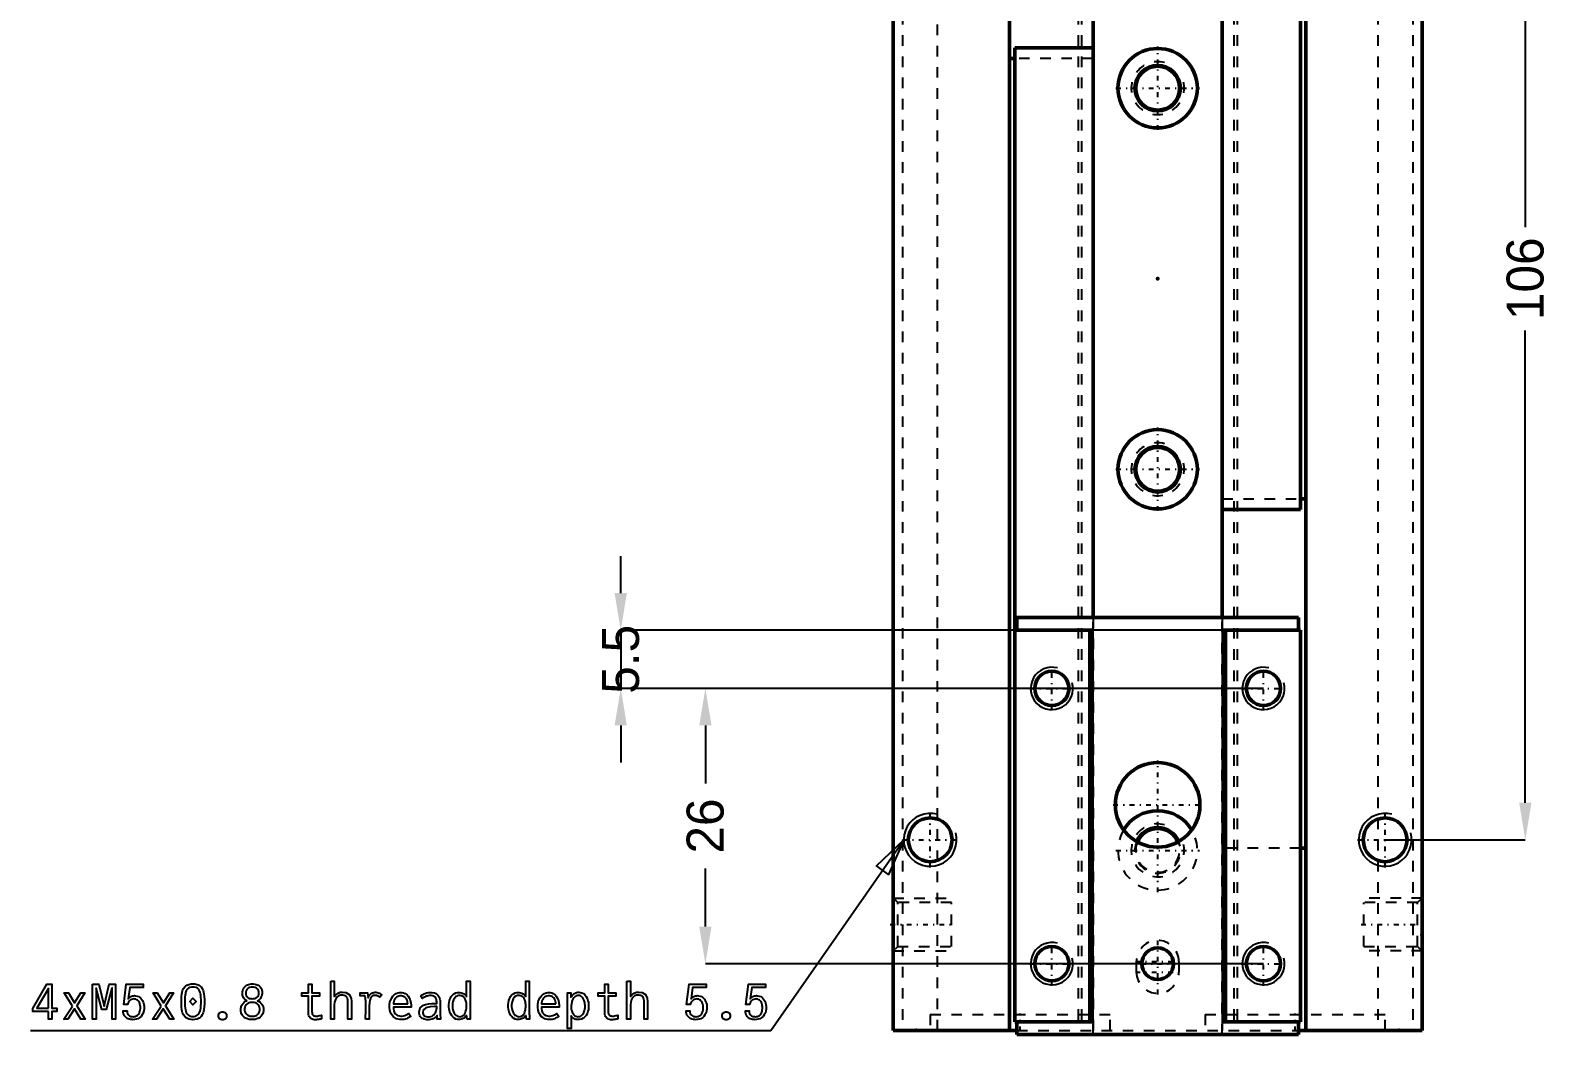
# Model space of a CAD drawing. Header units: millimetres. Extents: x 0 to 771, y 0 to 450.
# Drawn here: x 260.9 to 404.5, y 0 to 94.9 of the extents above; entities that cross this region are included whole.
import ezdxf

# ---------------------------------------------------------------- set-up
doc = ezdxf.new("R2010")
doc.units = ezdxf.units.MM
doc.linetypes.add('Center', pattern=[1.5, 0.45, -0.5, 0.05, -0.5])
doc.linetypes.add('Dashed', pattern=[2, 1, -1])
for name, color, linetype, lineweight in [('2d ConnectionPoints', 7, 'Continuous', 50), ('AM_0', 7, 'Continuous', 50), ('AM_5', 3, 'Continuous', 25), ('AM_7', 7, 'Center', 25), ('AM_9', 6, 'Dashed', 25)]:
    doc.layers.add(name, color=color, linetype=linetype, lineweight=lineweight)
doc.dimstyles.new('ISO-25', dxfattribs={"dimtxt": 2.5, "dimasz": 2.5, "dimexe": 1.25, "dimexo": 0.625, "dimtad": 1, "dimtxsty": 'Standard', "dimcen": 2.5, "dimadec": 0, "dimazin": 0, "dimtfac": 1, "dimtmove": 0, "dimatfit": 3, "dimfxl": 1, "dimarcsym": 0})

# ---------------------------------------------------------------- blocks, each defined once
blk = doc.blocks.new('1_MHF2_16D2_0__FINGER_1_0_in_MHF2_16D2_64_0___1400')
at = {"layer": 'AM_0'}
for p, q in [((353.97, 93.2), (353.97, 1.2)), ((361.37, 93.2), (353.97, 93.2)), ((354.17, 38.2), (354.17, 39.4)), ((380.77, 39.4), (354.17, 39.4)), ((380.77, 38.2), (380.77, 39.4)), ((361.27, 38.2), (353.97, 38.2)), ((361.07, 1.2), (361.07, 38.2)), ((361.27, 1.2), (361.27, 38.2)), ((380.97, 38.2), (373.67, 38.2)), ((373.67, 1.2), (373.67, 38.2)), ((373.87, 1.2), (373.87, 38.2)), ((380.97, 1.2), (380.97, 38.2)), ((361.27, 1.2), (353.97, 1.2)), ((354.17, 1.2), (354.17, 0)), ((380.77, 0), (354.17, 0)), ((380.97, 1.2), (373.67, 1.2)), ((380.77, 1.2), (380.77, 0))]:
    blk.add_line(p, q, dxfattribs=at)
for centre, radius in [((357.47, 32.7), 1.62), ((377.47, 32.7), 1.62), ((367.47, 21.7), 4), ((357.47, 6.7), 1.62), ((367.47, 6.7), 1.5), ((377.47, 6.7), 1.62)]:
    blk.add_circle(centre, radius, dxfattribs=at)
at = {"layer": 'AM_5'}
for centre in [(357.47, 32.7), (377.47, 32.7), (357.47, 6.7), (377.47, 6.7)]:
    blk.add_arc(centre, 2, 75, 15, dxfattribs=at)
at = {"layer": 'AM_7'}
for p, q in [((357.47, 30.6), (357.47, 34.8)), ((377.47, 30.6), (377.47, 34.8)), ((355.37, 32.7), (359.57, 32.7)), ((375.37, 32.7), (379.57, 32.7)), ((367.47, 13.46), (367.47, 25.9)), ((363.27, 21.7), (371.67, 21.7)), ((357.47, 4.6), (357.47, 8.8)), ((377.47, 4.6), (377.47, 8.8)), ((355.37, 6.7), (359.57, 6.7)), ((365.9, 6.7), (369.05, 6.7)), ((375.37, 6.7), (379.57, 6.7))]:
    blk.add_line(p, q, dxfattribs=at)
at = {"layer": 'AM_9'}
for p, q in [((361.37, 92.2), (353.97, 92.2)), ((361.37, 0), (361.37, 39.4)), ((373.57, 0), (373.57, 39.4)), ((373.67, 38.2), (373.57, 38.2)), ((361.37, 1.2), (361.27, 1.2)), ((373.67, 1.2), (373.57, 1.2))]:
    blk.add_line(p, q, dxfattribs=at)
blk = doc.blocks.new('2_MHF2_16D2_0__FINGER_2_0_in_MHF2_16D2_64_0___1400')
at = {"layer": 'AM_0'}
for p, q in [((354.17, 142.8), (380.77, 142.8)), ((354.17, 141.6), (354.17, 142.8)), ((380.77, 141.6), (380.77, 142.8)), ((353.97, 141.6), (353.97, 104.6)), ((353.97, 141.6), (361.27, 141.6)), ((361.07, 141.6), (361.07, 104.6)), ((361.27, 141.6), (361.27, 104.6)), ((373.67, 141.6), (380.97, 141.6)), ((373.67, 141.6), (373.67, 104.6)), ((373.87, 141.6), (373.87, 104.6)), ((380.97, 49.6), (380.97, 141.6)), ((353.97, 104.6), (361.27, 104.6)), ((354.17, 104.6), (354.17, 103.4)), ((354.17, 103.4), (380.77, 103.4)), ((373.67, 104.6), (380.97, 104.6)), ((380.77, 104.6), (380.77, 103.4)), ((373.57, 49.6), (380.97, 49.6))]:
    blk.add_line(p, q, dxfattribs=at)
for centre, radius in [((357.47, 136.1), 1.62), ((367.47, 136.1), 1.5), ((377.47, 136.1), 1.62), ((367.47, 121.1), 4), ((357.47, 110.1), 1.62), ((377.47, 110.1), 1.62)]:
    blk.add_circle(centre, radius, dxfattribs=at)
at = {"layer": 'AM_5'}
for centre in [(357.47, 136.1), (377.47, 136.1), (357.47, 110.1), (377.47, 110.1)]:
    blk.add_arc(centre, 2, 75, 15, dxfattribs=at)
at = {"layer": 'AM_7'}
for p, q in [((357.47, 134), (357.47, 138.2)), ((377.47, 134), (377.47, 138.2)), ((355.37, 136.1), (359.57, 136.1)), ((365.9, 136.1), (369.05, 136.1)), ((375.37, 136.1), (379.57, 136.1)), ((367.47, 116.9), (367.47, 129.34)), ((363.27, 121.1), (371.67, 121.1)), ((357.47, 108), (357.47, 112.2)), ((377.47, 108), (377.47, 112.2)), ((355.37, 110.1), (359.57, 110.1)), ((375.37, 110.1), (379.57, 110.1))]:
    blk.add_line(p, q, dxfattribs=at)
at = {"layer": 'AM_9'}
for p, q in [((361.37, 142.8), (361.37, 103.4)), ((373.57, 142.8), (373.57, 103.4)), ((361.27, 141.6), (361.37, 141.6)), ((373.57, 141.6), (373.67, 141.6)), ((361.27, 104.6), (361.37, 104.6)), ((373.57, 50.6), (380.97, 50.6))]:
    blk.add_line(p, q, dxfattribs=at)
blk = doc.blocks.new('3_MHF2_16D2_0__BODY_X_0_in_MHF2_16D2_64_0___1400')
at = {"layer": 'AM_0'}
for p, q in [((342.47, 142.4), (342.47, 0.4)), ((353.47, 142.4), (353.47, 0.4)), ((381.47, 142.4), (381.47, 0.4)), ((392.47, 142.4), (392.47, 0.4)), ((361.37, 103.4), (361.37, 39.4)), ((373.57, 103.4), (373.57, 39.4)), ((353.97, 92.2), (353.47, 92.2)), ((380.97, 50.6), (381.47, 50.6)), ((381.47, 17.6), (380.97, 17.6)), ((342.47, 0.4), (354.17, 0.4)), ((380.77, 0.4), (392.47, 0.4))]:
    blk.add_line(p, q, dxfattribs=at)
for centre, radius in [((367.47, 89.4), 3.75), ((367.47, 89.4), 2.15), ((367.47, 89.4), 2.07), ((367.47, 53.4), 3.75), ((367.47, 53.4), 2.15), ((367.47, 53.4), 2.07), ((345.97, 18.4), 2.07), ((388.97, 18.4), 2.07)]:
    blk.add_circle(centre, radius, dxfattribs=at)
for radius, start, end in [(3.75, 30.8809, 149.1191), (2.15, 22.6231, 157.3769), (2.07, 22.3599, 157.6401)]:
    blk.add_arc((367.47, 17.4), radius, start, end, dxfattribs=at)
at = {"layer": 'AM_5', "linetype": 'Dashed'}
for p, q in [((342.47, 12.9), (347.97, 12.9)), ((392.47, 12.9), (386.97, 12.9)), ((342.47, 7.9), (347.97, 7.9)), ((392.47, 7.9), (386.97, 7.9))]:
    blk.add_line(p, q, dxfattribs=at)
for centre in [(367.47, 89.4), (367.47, 53.4), (367.47, 17.4)]:
    blk.add_arc(centre, 2.5, 75, 15, dxfattribs=at)
at = {"layer": 'AM_5'}
for centre in [(345.97, 18.4), (388.97, 18.4)]:
    blk.add_arc(centre, 2.5, 75, 15, dxfattribs=at)
at = {"layer": 'AM_7'}
for p, q in [((367.47, 85.46), (367.47, 93.34)), ((363.53, 89.4), (371.41, 89.4)), ((367.47, 49.46), (367.47, 57.34)), ((363.53, 53.4), (371.41, 53.4)), ((345.97, 15.78), (345.97, 21.03)), ((388.97, 15.78), (388.97, 21.03)), ((343.35, 18.4), (348.6, 18.4)), ((363.53, 17.4), (371.41, 17.4)), ((386.35, 18.4), (391.6, 18.4)), ((342.2, 10.4), (348.25, 10.4)), ((386.7, 10.4), (392.75, 10.4)), ((367.47, 3.8), (367.47, 9)), ((365.37, 6.9), (369.57, 6.9)), ((365.37, 5.9), (369.57, 5.9)), ((354.47, 0.33), (354.47, 1.98)), ((380.47, 0.33), (380.47, 1.98))]:
    blk.add_line(p, q, dxfattribs=at)
at = {"layer": 'AM_9'}
for p, q in [((343.35, 142.4), (343.35, 0.4)), ((346.67, 0.4), (346.67, 142.4)), ((359.97, 142.4), (359.97, 0.4)), ((360.27, 142.4), (360.27, 0.4)), ((374.67, 142.4), (374.67, 0.4)), ((374.97, 142.4), (374.97, 0.4)), ((388.27, 142.4), (388.27, 0.4)), ((391.59, 142.4), (391.59, 0.4)), ((361.37, 39.4), (361.37, 0.4)), ((373.57, 39.4), (373.57, 0.4)), ((380.97, 17.6), (373.57, 17.6)), ((342.9, 12.47), (342.47, 12.9)), ((347.97, 12.47), (342.9, 12.47)), ((342.9, 8.33), (342.9, 12.47)), ((347.97, 8.33), (347.97, 12.47)), ((392.04, 12.47), (386.97, 12.47)), ((386.97, 8.33), (386.97, 12.47)), ((392.47, 12.9), (392.04, 12.47)), ((392.04, 8.33), (392.04, 12.47)), ((342.47, 7.9), (342.9, 8.33)), ((342.9, 8.33), (347.97, 8.33)), ((386.97, 8.33), (392.04, 8.33)), ((392.04, 8.33), (392.47, 7.9)), ((365.47, 5.9), (365.47, 6.9)), ((369.47, 6.9), (369.47, 5.9)), ((345.97, 1.9), (345.97, 0.4)), ((345.97, 1.9), (362.97, 1.9)), ((362.97, 0.4), (362.97, 1.9)), ((371.97, 1.9), (371.97, 0.4)), ((371.97, 1.9), (388.97, 1.9)), ((388.97, 0.4), (388.97, 1.9)), ((354.17, 0.4), (380.77, 0.4))]:
    blk.add_line(p, q, dxfattribs=at)
for centre, radius, start, end in [((367.47, 17.4), 3.75, 149.1191, 30.8809), ((367.47, 17.4), 2.15, 157.3769, 22.6231), ((367.47, 17.4), 2.07, 157.6401, 22.3599), ((367.47, 6.9), 2, 0, 180), ((367.47, 5.9), 2, 180, 0)]:
    blk.add_arc(centre, radius, start, end, dxfattribs=at)
blk = doc.blocks.new('*D22')
at = {"layer": 'AM_5', "color": 0, "lineweight": -2}
for p, q in [((377.47, 32.7), (324.72, 32.7)), ((324.72, 29.2), (324.72, 23.71)), ((324.72, 10.2), (324.72, 15.69)), ((377.47, 6.7), (324.72, 6.7))]:
    blk.add_line(p, q, dxfattribs=at)
at = {"layer": 'AM_5', "color": 0}
for points in [[(325.3, 29.2), (324.14, 29.2), (324.72, 32.7)], [(324.14, 10.2), (325.3, 10.2), (324.72, 6.7)]]:
    blk.add_solid(points, dxfattribs=at)
at = {"layer": 'Defpoints', "color": 0}
for p in [(377.47, 32.7), (324.72, 6.7), (377.47, 6.7)]:
    blk.add_point(p, dxfattribs=at)
at = {"layer": 'AM_5', "color": 0, "insert": (324.72, 19.7), "char_height": 3.5, "attachment_point": 5, "rotation": 90}
blk.add_mtext('26', dxfattribs=at)
blk = doc.blocks.new('*D24')
at = {"layer": 'AM_5', "color": 0, "lineweight": -2}
for p, q in [((316.72, 41.7), (316.72, 45.2)), ((377.47, 38.2), (316.72, 38.2)), ((316.72, 38.2), (316.72, 32.7)), ((377.47, 32.7), (316.72, 32.7)), ((316.72, 29.2), (316.72, 25.7))]:
    blk.add_line(p, q, dxfattribs=at)
at = {"layer": 'AM_5', "color": 0}
for points in [[(316.14, 41.7), (317.3, 41.7), (316.72, 38.2)], [(317.3, 29.2), (316.14, 29.2), (316.72, 32.7)]]:
    blk.add_solid(points, dxfattribs=at)
at = {"layer": 'Defpoints', "color": 0}
for p in [(377.47, 38.2), (316.72, 32.7), (377.47, 32.7)]:
    blk.add_point(p, dxfattribs=at)
at = {"layer": 'AM_5', "color": 0, "insert": (316.72, 35.45), "char_height": 3.5, "attachment_point": 5, "rotation": 90}
blk.add_mtext('5.5', dxfattribs=at)
blk = doc.blocks.new('*D25')
at = {"layer": 'AM_5', "color": 0, "lineweight": -2}
for p, q in [((388.97, 124.4), (402.22, 124.4)), ((402.22, 120.9), (402.22, 76.28)), ((402.22, 21.9), (402.22, 66.52)), ((388.97, 18.4), (402.22, 18.4))]:
    blk.add_line(p, q, dxfattribs=at)
at = {"layer": 'AM_5', "color": 0}
for points in [[(402.8, 120.9), (401.64, 120.9), (402.22, 124.4)], [(401.64, 21.9), (402.8, 21.9), (402.22, 18.4)]]:
    blk.add_solid(points, dxfattribs=at)
at = {"layer": 'Defpoints', "color": 0}
for p in [(388.97, 124.4), (402.22, 124.4), (388.97, 18.4)]:
    blk.add_point(p, dxfattribs=at)
at = {"layer": 'AM_5', "color": 0, "insert": (402.22, 71.4), "char_height": 3.5, "attachment_point": 5, "rotation": 90}
blk.add_mtext('106', dxfattribs=at)

msp = doc.modelspace()

# ---------------------------------------------------------------- linework, layer by layer
at = {"layer": '2d ConnectionPoints'}
for p in [(367.47, 71.4), (367.47, 71.4), (367.47, 71.4), (392.47, 9.4), (344.67, 0.4), (390.27, 0.4)]:
    msp.add_point(p, dxfattribs=at)
at = {"layer": 'AM_5'}
for p, q in [((330.92, 0.4), (343.47, 18.4)), ((260.92, 0.4), (330.92, 0.4))]:
    msp.add_line(p, q, dxfattribs=at)
for points in [[(343.47, 18.4), (342.042, 15.129), (340.894, 15.929), (343.47, 18.4)], [(262.617, 2.178), (261.143, 2.178), (261.143, 2.474), (262.485, 4.749), (262.936, 4.749), (262.936, 2.485), (263.427, 2.485), (263.427, 2.178), (262.936, 2.178), (262.936, 1.45), (262.617, 1.45), (262.617, 2.178)], [(262.622, 2.485), (262.622, 4.367), (261.534, 2.485), (262.622, 2.485)], [(266.795, 4.749), (267.382, 4.749), (267.883, 2.688), (268.379, 4.749), (268.975, 4.749), (268.975, 1.45), (268.638, 1.45), (268.638, 4.403), (268.615, 4.392), (268.092, 2.383), (267.678, 2.383), (267.148, 4.392), (267.132, 4.401), (267.132, 1.45), (266.795, 1.45), (266.795, 4.749)], [(270.637, 1.409), (270.637, 1.409), (270.535, 1.413), (270.388, 1.431), (270.388, 1.431), (270.251, 1.465), (270.164, 1.497), (270.164, 1.497), (270.083, 1.536), (269.974, 1.608), (269.974, 1.608), (269.88, 1.699), (269.826, 1.769), (269.826, 1.769), (269.781, 1.846), (269.731, 1.977), (269.731, 1.977), (269.705, 2.124), (269.7, 2.233), (270.055, 2.233), (270.055, 2.233), (270.061, 2.13), (270.096, 1.997), (270.096, 1.997), (270.16, 1.888), (270.22, 1.828), (270.22, 1.828), (270.29, 1.779), (270.41, 1.725), (270.41, 1.725), (270.548, 1.697), (270.651, 1.691), (270.651, 1.691), (270.739, 1.696), (270.859, 1.721), (270.859, 1.721), (270.965, 1.768), (271.029, 1.812), (271.029, 1.812), (271.085, 1.863), (271.159, 1.951), (271.159, 1.951), (271.218, 2.053), (271.249, 2.128), (271.249, 2.128), (271.275, 2.208), (271.302, 2.333), (271.302, 2.333), (271.317, 2.464), (271.32, 2.556), (271.32, 2.556), (271.317, 2.639), (271.303, 2.761), (271.303, 2.761), (271.276, 2.877), (271.251, 2.953), (271.251, 2.953), (271.221, 3.024), (271.166, 3.12), (271.166, 3.12), (271.097, 3.203), (271.044, 3.252), (271.044, 3.252), (270.986, 3.293), (270.889, 3.337), (270.889, 3.337), (270.78, 3.361), (270.701, 3.366), (270.701, 3.366), (270.616, 3.36), (270.497, 3.331), (270.497, 3.331), (270.387, 3.277), (270.319, 3.227), (270.319, 3.227), (270.257, 3.167), (270.18, 3.062), (270.18, 3.062), (270.123, 2.939), (270.096, 2.847), (269.75, 2.847), (269.987, 4.758), (271.593, 4.758), (271.593, 4.462), (270.31, 4.462), (270.164, 3.368), (270.164, 3.368), (270.212, 3.427), (270.287, 3.503), (270.287, 3.503), (270.366, 3.567), (270.421, 3.601), (270.421, 3.601), (270.479, 3.629), (270.572, 3.66), (270.572, 3.66), (270.674, 3.676), (270.746, 3.68), (270.746, 3.68), (270.858, 3.673), (271.014, 3.642), (271.014, 3.642), (271.156, 3.583), (271.242, 3.529), (271.242, 3.529), (271.322, 3.465), (271.427, 3.352), (271.427, 3.352), (271.513, 3.22), (271.561, 3.121), (271.561, 3.121), (271.6, 3.015), (271.643, 2.848), (271.643, 2.848), (271.666, 2.671), (271.67, 2.547), (271.67, 2.547), (271.665, 2.416), (271.638, 2.231), (271.638, 2.231), (271.587, 2.06), (271.54, 1.954), (271.54, 1.954), (271.484, 1.855), (271.385, 1.724), (271.385, 1.724), (271.266, 1.614), (271.176, 1.552), (271.176, 1.552), (271.08, 1.501), (270.924, 1.445), (270.924, 1.445), (270.756, 1.415), (270.637, 1.409)], [(276.283, 1.405), (276.283, 1.405), (276.111, 1.413), (275.885, 1.457), (275.885, 1.457), (275.697, 1.538), (275.593, 1.614), (275.593, 1.614), (275.504, 1.704), (275.393, 1.862), (275.393, 1.862), (275.311, 2.048), (275.271, 2.188), (275.271, 2.188), (275.242, 2.342), (275.209, 2.601), (275.209, 2.601), (275.192, 2.895), (275.188, 3.111), (275.188, 3.111), (275.192, 3.321), (275.209, 3.609), (275.209, 3.609), (275.242, 3.864), (275.273, 4.016), (275.273, 4.016), (275.313, 4.155), (275.396, 4.34), (275.396, 4.34), (275.507, 4.497), (275.597, 4.586), (275.597, 4.586), (275.701, 4.661), (275.888, 4.742), (275.888, 4.742), (276.113, 4.786), (276.283, 4.794), (276.283, 4.794), (276.454, 4.786), (276.679, 4.742), (276.679, 4.742), (276.867, 4.661), (276.971, 4.586), (276.971, 4.586), (277.061, 4.497), (277.172, 4.34), (277.172, 4.34), (277.256, 4.155), (277.296, 4.017), (277.296, 4.017), (277.327, 3.866), (277.36, 3.61), (277.36, 3.61), (277.378, 3.322), (277.382, 3.111), (277.382, 3.111), (277.378, 2.899), (277.359, 2.607), (277.359, 2.607), (277.325, 2.349), (277.293, 2.194), (277.293, 2.194), (277.251, 2.053), (277.166, 1.865), (277.166, 1.865), (277.053, 1.705), (276.963, 1.615), (276.963, 1.615), (276.859, 1.539), (276.672, 1.457), (276.672, 1.457), (276.45, 1.413), (276.283, 1.405)], [(276.283, 1.705), (276.283, 1.705), (276.403, 1.712), (276.561, 1.75), (276.561, 1.75), (276.693, 1.821), (276.766, 1.887), (276.766, 1.887), (276.83, 1.964), (276.908, 2.099), (276.908, 2.099), (276.966, 2.255), (276.994, 2.371), (276.994, 2.371), (277.015, 2.498), (277.037, 2.708), (277.037, 2.708), (277.049, 2.941), (277.052, 3.111), (277.052, 3.111), (277.05, 3.29), (277.039, 3.532), (277.039, 3.532), (277.019, 3.743), (277, 3.865), (277, 3.865), (276.975, 3.975), (276.92, 4.123), (276.92, 4.123), (276.844, 4.249), (276.782, 4.321), (276.782, 4.321), (276.709, 4.382), (276.574, 4.447), (276.574, 4.447), (276.409, 4.483), (276.283, 4.489), (276.283, 4.489), (276.157, 4.483), (275.994, 4.447), (275.994, 4.447), (275.86, 4.382), (275.787, 4.321), (275.787, 4.321), (275.725, 4.249), (275.649, 4.123), (275.649, 4.123), (275.595, 3.975), (275.57, 3.865), (275.57, 3.865), (275.551, 3.743), (275.531, 3.532), (275.531, 3.532), (275.52, 3.29), (275.518, 3.111), (275.518, 3.111), (275.521, 2.94), (275.532, 2.705), (275.532, 2.705), (275.554, 2.495), (275.574, 2.369), (275.574, 2.369), (275.601, 2.254), (275.658, 2.098), (275.658, 2.098), (275.735, 1.964), (275.798, 1.887), (275.798, 1.887), (275.871, 1.821), (276.003, 1.75), (276.003, 1.75), (276.162, 1.712), (276.283, 1.705)], [(281.89, 1.414), (281.89, 1.414), (281.775, 1.417), (281.61, 1.438), (281.61, 1.438), (281.454, 1.475), (281.355, 1.51), (281.355, 1.51), (281.261, 1.553), (281.135, 1.635), (281.135, 1.635), (281.027, 1.737), (280.964, 1.816), (280.964, 1.816), (280.91, 1.904), (280.853, 2.053), (280.853, 2.053), (280.822, 2.223), (280.816, 2.346), (280.816, 2.346), (280.822, 2.465), (280.853, 2.63), (280.853, 2.63), (280.911, 2.779), (280.965, 2.87), (280.965, 2.87), (281.028, 2.952), (281.139, 3.058), (281.139, 3.058), (281.268, 3.143), (281.364, 3.188), (281.364, 3.188), (281.219, 3.287), (281.062, 3.48), (281.062, 3.48), (280.977, 3.729), (280.961, 3.925), (280.961, 3.925), (280.967, 4.035), (280.994, 4.187), (280.994, 4.187), (281.046, 4.323), (281.093, 4.405), (281.093, 4.405), (281.149, 4.48), (281.245, 4.576), (281.245, 4.576), (281.356, 4.655), (281.438, 4.698), (281.438, 4.698), (281.524, 4.732), (281.657, 4.77), (281.657, 4.77), (281.795, 4.79), (281.89, 4.794), (281.89, 4.794), (281.989, 4.791), (282.132, 4.772), (282.132, 4.772), (282.267, 4.737), (282.354, 4.704), (282.354, 4.704), (282.435, 4.665), (282.544, 4.591), (282.544, 4.591), (282.639, 4.499), (282.694, 4.429), (282.694, 4.429), (282.74, 4.351), (282.79, 4.222), (282.79, 4.222), (282.817, 4.076), (282.822, 3.971), (282.822, 3.971), (282.818, 3.867), (282.794, 3.72), (282.794, 3.72), (282.751, 3.585), (282.711, 3.501), (282.711, 3.501), (282.663, 3.423), (282.576, 3.321), (282.576, 3.321), (282.473, 3.237), (282.395, 3.19), (282.395, 3.19), (282.492, 3.143), (282.624, 3.056), (282.624, 3.056), (282.737, 2.952), (282.802, 2.872), (282.802, 2.872), (282.857, 2.786), (282.916, 2.646), (282.916, 2.646), (282.948, 2.495), (282.954, 2.387), (282.954, 2.387), (282.948, 2.257), (282.917, 2.078), (282.917, 2.078), (282.86, 1.922), (282.806, 1.83), (282.806, 1.83), (282.744, 1.747), (282.635, 1.641), (282.635, 1.641), (282.511, 1.557), (282.418, 1.513), (282.418, 1.513), (282.321, 1.477), (282.166, 1.438), (282.166, 1.438), (282.003, 1.418), (281.89, 1.414)], [(281.89, 3.391), (281.89, 3.391), (282.001, 3.396), (282.149, 3.425), (282.149, 3.425), (282.274, 3.479), (282.345, 3.529), (282.345, 3.529), (282.404, 3.589), (282.467, 3.694), (282.467, 3.694), (282.502, 3.818), (282.508, 3.912), (282.508, 3.912), (282.502, 4.015), (282.469, 4.153), (282.469, 4.153), (282.406, 4.269), (282.349, 4.335), (282.349, 4.335), (282.28, 4.39), (282.155, 4.449), (282.155, 4.449), (282.004, 4.481), (281.89, 4.487), (281.89, 4.487), (281.778, 4.481), (281.631, 4.448), (281.631, 4.448), (281.508, 4.388), (281.439, 4.332), (281.439, 4.332), (281.382, 4.266), (281.32, 4.148), (281.32, 4.148), (281.286, 4.008), (281.28, 3.902), (281.28, 3.902), (281.286, 3.81), (281.319, 3.688), (281.319, 3.688), (281.38, 3.584), (281.436, 3.526), (281.436, 3.526), (281.504, 3.477), (281.627, 3.424), (281.627, 3.424), (281.776, 3.396), (281.89, 3.391)], [(287.829, 1.4), (287.829, 1.4), (287.75, 1.403), (287.642, 1.421), (287.642, 1.421), (287.545, 1.455), (287.486, 1.485), (287.486, 1.485), (287.433, 1.522), (287.364, 1.587), (287.364, 1.587), (287.307, 1.664), (287.276, 1.722), (287.276, 1.722), (287.25, 1.784), (287.223, 1.884), (287.223, 1.884), (287.208, 1.992), (287.205, 2.069), (287.205, 3.634), (286.577, 3.634), (286.577, 3.953), (287.205, 3.953), (287.205, 4.776), (287.533, 4.776), (287.533, 3.953), (288.243, 3.953), (288.243, 3.634), (287.533, 3.634), (287.533, 2.183), (287.533, 2.183), (287.534, 2.125), (287.541, 2.047), (287.541, 2.047), (287.554, 1.979), (287.566, 1.939), (287.566, 1.939), (287.581, 1.904), (287.614, 1.857), (287.614, 1.857), (287.659, 1.818), (287.694, 1.796), (287.694, 1.796), (287.736, 1.778), (287.811, 1.758), (287.811, 1.758), (287.901, 1.748), (287.97, 1.746), (287.97, 1.746), (288.02, 1.749), (288.127, 1.764), (288.127, 1.764), (288.271, 1.792), (288.388, 1.819), (288.434, 1.828), (288.434, 1.486), (288.434, 1.486), (288.369, 1.472), (288.274, 1.453), (288.274, 1.453), (288.181, 1.435), (288.121, 1.425), (288.121, 1.425), (288.061, 1.416), (287.973, 1.406), (287.973, 1.406), (287.886, 1.401), (287.829, 1.4)], [(289.309, 5.045), (289.637, 5.045), (289.637, 3.593), (289.637, 3.593), (289.694, 3.673), (289.791, 3.777), (289.791, 3.777), (289.902, 3.864), (289.982, 3.912), (289.982, 3.912), (290.067, 3.951), (290.2, 3.993), (290.2, 3.993), (290.338, 4.016), (290.433, 4.021), (290.433, 4.021), (290.731, 3.985), (291.054, 3.797), (291.054, 3.797), (291.228, 3.447), (291.261, 3.124), (291.261, 1.45), (290.933, 1.45), (290.933, 2.979), (290.933, 2.979), (290.932, 3.069), (290.924, 3.192), (290.924, 3.192), (290.91, 3.302), (290.897, 3.368), (290.897, 3.368), (290.879, 3.428), (290.839, 3.511), (290.839, 3.511), (290.783, 3.584), (290.737, 3.627), (290.737, 3.627), (290.682, 3.664), (290.582, 3.704), (290.582, 3.704), (290.459, 3.725), (290.365, 3.73), (290.365, 3.73), (290.221, 3.718), (290.036, 3.656), (290.036, 3.656), (289.889, 3.54), (289.811, 3.434), (289.811, 3.434), (289.748, 3.306), (289.68, 3.078), (289.68, 3.078), (289.644, 2.806), (289.637, 2.601), (289.637, 1.45), (289.309, 1.45), (289.309, 5.045)], [(301.437, 1.423), (301.437, 1.423), (301.312, 1.43), (301.141, 1.471), (301.141, 1.471), (300.989, 1.546), (300.898, 1.615), (300.898, 1.615), (300.816, 1.696), (300.71, 1.834), (300.71, 1.834), (300.625, 1.992), (300.58, 2.107), (300.58, 2.107), (300.543, 2.229), (300.503, 2.414), (300.503, 2.414), (300.481, 2.604), (300.477, 2.733), (300.477, 2.733), (300.481, 2.856), (300.502, 3.037), (300.502, 3.037), (300.541, 3.213), (300.577, 3.328), (300.577, 3.328), (300.622, 3.438), (300.705, 3.588), (300.705, 3.588), (300.809, 3.719), (300.889, 3.797), (300.889, 3.797), (300.978, 3.863), (301.126, 3.934), (301.126, 3.934), (301.293, 3.972), (301.414, 3.98), (301.414, 3.98), (301.505, 3.976), (301.635, 3.957), (301.635, 3.957), (301.759, 3.921), (301.838, 3.888), (301.838, 3.888), (301.912, 3.846), (302.013, 3.766), (302.013, 3.766), (302.1, 3.664), (302.152, 3.584), (302.152, 5.045), (302.479, 5.045), (302.479, 1.996), (302.479, 1.996), (302.479, 1.963), (302.48, 1.91), (302.48, 1.91), (302.481, 1.852), (302.481, 1.811), (302.481, 1.811), (302.482, 1.77), (302.484, 1.717), (302.484, 1.717), (302.485, 1.673), (302.486, 1.648), (302.493, 1.45), (302.202, 1.45), (302.152, 1.805), (302.152, 1.805), (302.09, 1.728), (301.994, 1.629), (301.994, 1.629), (301.895, 1.552), (301.826, 1.511), (301.826, 1.511), (301.755, 1.479), (301.643, 1.445), (301.643, 1.445), (301.522, 1.426), (301.437, 1.423)], [(307.037, 1.423), (307.037, 1.423), (306.912, 1.43), (306.741, 1.471), (306.741, 1.471), (306.589, 1.546), (306.498, 1.615), (306.498, 1.615), (306.416, 1.696), (306.31, 1.834), (306.31, 1.834), (306.225, 1.992), (306.18, 2.107), (306.18, 2.107), (306.143, 2.229), (306.103, 2.414), (306.103, 2.414), (306.081, 2.604), (306.077, 2.733), (306.077, 2.733), (306.081, 2.856), (306.102, 3.037), (306.102, 3.037), (306.141, 3.213), (306.177, 3.328), (306.177, 3.328), (306.222, 3.438), (306.305, 3.588), (306.305, 3.588), (306.409, 3.719), (306.489, 3.797), (306.489, 3.797), (306.578, 3.863), (306.726, 3.934), (306.726, 3.934), (306.893, 3.972), (307.014, 3.98), (307.014, 3.98), (307.105, 3.976), (307.235, 3.957), (307.235, 3.957), (307.359, 3.921), (307.438, 3.888), (307.438, 3.888), (307.512, 3.846), (307.613, 3.766), (307.613, 3.766), (307.7, 3.664), (307.752, 3.584), (307.752, 5.045), (308.079, 5.045), (308.079, 1.996), (308.079, 1.996), (308.079, 1.963), (308.08, 1.91), (308.08, 1.91), (308.081, 1.852), (308.081, 1.811), (308.081, 1.811), (308.082, 1.77), (308.084, 1.717), (308.084, 1.717), (308.085, 1.673), (308.086, 1.648), (308.093, 1.45), (307.802, 1.45), (307.752, 1.805), (307.752, 1.805), (307.69, 1.728), (307.594, 1.629), (307.594, 1.629), (307.495, 1.552), (307.426, 1.511), (307.426, 1.511), (307.355, 1.479), (307.243, 1.445), (307.243, 1.445), (307.122, 1.426), (307.037, 1.423)], [(315.829, 1.4), (315.829, 1.4), (315.75, 1.403), (315.642, 1.421), (315.642, 1.421), (315.545, 1.455), (315.486, 1.485), (315.486, 1.485), (315.433, 1.522), (315.364, 1.587), (315.364, 1.587), (315.307, 1.664), (315.276, 1.722), (315.276, 1.722), (315.25, 1.784), (315.223, 1.884), (315.223, 1.884), (315.208, 1.992), (315.205, 2.069), (315.205, 3.634), (314.577, 3.634), (314.577, 3.953), (315.205, 3.953), (315.205, 4.776), (315.533, 4.776), (315.533, 3.953), (316.243, 3.953), (316.243, 3.634), (315.533, 3.634), (315.533, 2.183), (315.533, 2.183), (315.534, 2.125), (315.541, 2.047), (315.541, 2.047), (315.554, 1.979), (315.566, 1.939), (315.566, 1.939), (315.581, 1.904), (315.614, 1.857), (315.614, 1.857), (315.659, 1.818), (315.694, 1.796), (315.694, 1.796), (315.736, 1.778), (315.811, 1.758), (315.811, 1.758), (315.901, 1.748), (315.97, 1.746), (315.97, 1.746), (316.02, 1.749), (316.127, 1.764), (316.127, 1.764), (316.271, 1.792), (316.388, 1.819), (316.434, 1.828), (316.434, 1.486), (316.434, 1.486), (316.369, 1.472), (316.274, 1.453), (316.274, 1.453), (316.181, 1.435), (316.121, 1.425), (316.121, 1.425), (316.061, 1.416), (315.973, 1.406), (315.973, 1.406), (315.886, 1.401), (315.829, 1.4)], [(317.309, 5.045), (317.637, 5.045), (317.637, 3.593), (317.637, 3.593), (317.694, 3.673), (317.791, 3.777), (317.791, 3.777), (317.902, 3.864), (317.982, 3.912), (317.982, 3.912), (318.067, 3.951), (318.2, 3.993), (318.2, 3.993), (318.338, 4.016), (318.433, 4.021), (318.433, 4.021), (318.731, 3.985), (319.054, 3.797), (319.054, 3.797), (319.228, 3.447), (319.261, 3.124), (319.261, 1.45), (318.933, 1.45), (318.933, 2.979), (318.933, 2.979), (318.932, 3.069), (318.924, 3.192), (318.924, 3.192), (318.91, 3.302), (318.897, 3.368), (318.897, 3.368), (318.879, 3.428), (318.839, 3.511), (318.839, 3.511), (318.783, 3.584), (318.737, 3.627), (318.737, 3.627), (318.682, 3.664), (318.582, 3.704), (318.582, 3.704), (318.459, 3.725), (318.365, 3.73), (318.365, 3.73), (318.221, 3.718), (318.036, 3.656), (318.036, 3.656), (317.889, 3.54), (317.811, 3.434), (317.811, 3.434), (317.748, 3.306), (317.68, 3.078), (317.68, 3.078), (317.644, 2.806), (317.637, 2.601), (317.637, 1.45), (317.309, 1.45), (317.309, 5.045)], [(323.837, 1.409), (323.837, 1.409), (323.735, 1.413), (323.588, 1.431), (323.588, 1.431), (323.451, 1.465), (323.364, 1.497), (323.364, 1.497), (323.283, 1.536), (323.174, 1.608), (323.174, 1.608), (323.08, 1.699), (323.026, 1.769), (323.026, 1.769), (322.981, 1.846), (322.931, 1.977), (322.931, 1.977), (322.905, 2.124), (322.9, 2.233), (323.255, 2.233), (323.255, 2.233), (323.261, 2.13), (323.296, 1.997), (323.296, 1.997), (323.36, 1.888), (323.42, 1.828), (323.42, 1.828), (323.49, 1.779), (323.61, 1.725), (323.61, 1.725), (323.748, 1.697), (323.851, 1.691), (323.851, 1.691), (323.939, 1.696), (324.059, 1.721), (324.059, 1.721), (324.165, 1.768), (324.229, 1.812), (324.229, 1.812), (324.285, 1.863), (324.359, 1.951), (324.359, 1.951), (324.418, 2.053), (324.449, 2.128), (324.449, 2.128), (324.475, 2.208), (324.502, 2.333), (324.502, 2.333), (324.517, 2.464), (324.52, 2.556), (324.52, 2.556), (324.517, 2.639), (324.503, 2.761), (324.503, 2.761), (324.476, 2.877), (324.451, 2.953), (324.451, 2.953), (324.421, 3.024), (324.366, 3.12), (324.366, 3.12), (324.297, 3.203), (324.244, 3.252), (324.244, 3.252), (324.186, 3.293), (324.089, 3.337), (324.089, 3.337), (323.98, 3.361), (323.901, 3.366), (323.901, 3.366), (323.816, 3.36), (323.697, 3.331), (323.697, 3.331), (323.587, 3.277), (323.519, 3.227), (323.519, 3.227), (323.457, 3.167), (323.38, 3.062), (323.38, 3.062), (323.323, 2.939), (323.296, 2.847), (322.95, 2.847), (323.187, 4.758), (324.793, 4.758), (324.793, 4.462), (323.51, 4.462), (323.364, 3.368), (323.364, 3.368), (323.412, 3.427), (323.487, 3.503), (323.487, 3.503), (323.566, 3.567), (323.621, 3.601), (323.621, 3.601), (323.679, 3.629), (323.772, 3.66), (323.772, 3.66), (323.874, 3.676), (323.946, 3.68), (323.946, 3.68), (324.058, 3.673), (324.214, 3.642), (324.214, 3.642), (324.356, 3.583), (324.442, 3.529), (324.442, 3.529), (324.522, 3.465), (324.627, 3.352), (324.627, 3.352), (324.713, 3.22), (324.761, 3.121), (324.761, 3.121), (324.8, 3.015), (324.843, 2.848), (324.843, 2.848), (324.866, 2.671), (324.87, 2.547), (324.87, 2.547), (324.865, 2.416), (324.838, 2.231), (324.838, 2.231), (324.787, 2.06), (324.74, 1.954), (324.74, 1.954), (324.684, 1.855), (324.585, 1.724), (324.585, 1.724), (324.466, 1.614), (324.376, 1.552), (324.376, 1.552), (324.28, 1.501), (324.124, 1.445), (324.124, 1.445), (323.956, 1.415), (323.837, 1.409)], [(329.437, 1.409), (329.437, 1.409), (329.335, 1.413), (329.188, 1.431), (329.188, 1.431), (329.051, 1.465), (328.964, 1.497), (328.964, 1.497), (328.883, 1.536), (328.774, 1.608), (328.774, 1.608), (328.68, 1.699), (328.626, 1.769), (328.626, 1.769), (328.581, 1.846), (328.531, 1.977), (328.531, 1.977), (328.505, 2.124), (328.5, 2.233), (328.855, 2.233), (328.855, 2.233), (328.861, 2.13), (328.896, 1.997), (328.896, 1.997), (328.96, 1.888), (329.02, 1.828), (329.02, 1.828), (329.09, 1.779), (329.21, 1.725), (329.21, 1.725), (329.348, 1.697), (329.451, 1.691), (329.451, 1.691), (329.539, 1.696), (329.659, 1.721), (329.659, 1.721), (329.765, 1.768), (329.829, 1.812), (329.829, 1.812), (329.885, 1.863), (329.959, 1.951), (329.959, 1.951), (330.018, 2.053), (330.049, 2.128), (330.049, 2.128), (330.075, 2.208), (330.102, 2.333), (330.102, 2.333), (330.117, 2.464), (330.12, 2.556), (330.12, 2.556), (330.117, 2.639), (330.103, 2.761), (330.103, 2.761), (330.076, 2.877), (330.051, 2.953), (330.051, 2.953), (330.021, 3.024), (329.966, 3.12), (329.966, 3.12), (329.897, 3.203), (329.844, 3.252), (329.844, 3.252), (329.786, 3.293), (329.689, 3.337), (329.689, 3.337), (329.58, 3.361), (329.501, 3.366), (329.501, 3.366), (329.416, 3.36), (329.297, 3.331), (329.297, 3.331), (329.187, 3.277), (329.119, 3.227), (329.119, 3.227), (329.057, 3.167), (328.98, 3.062), (328.98, 3.062), (328.923, 2.939), (328.896, 2.847), (328.55, 2.847), (328.787, 4.758), (330.393, 4.758), (330.393, 4.462), (329.11, 4.462), (328.964, 3.368), (328.964, 3.368), (329.012, 3.427), (329.087, 3.503), (329.087, 3.503), (329.166, 3.567), (329.221, 3.601), (329.221, 3.601), (329.279, 3.629), (329.372, 3.66), (329.372, 3.66), (329.474, 3.676), (329.546, 3.68), (329.546, 3.68), (329.658, 3.673), (329.814, 3.642), (329.814, 3.642), (329.956, 3.583), (330.042, 3.529), (330.042, 3.529), (330.122, 3.465), (330.227, 3.352), (330.227, 3.352), (330.313, 3.22), (330.361, 3.121), (330.361, 3.121), (330.4, 3.015), (330.443, 2.848), (330.443, 2.848), (330.466, 2.671), (330.47, 2.547), (330.47, 2.547), (330.465, 2.416), (330.438, 2.231), (330.438, 2.231), (330.387, 2.06), (330.34, 1.954), (330.34, 1.954), (330.284, 1.855), (330.185, 1.724), (330.185, 1.724), (330.066, 1.614), (329.976, 1.552), (329.976, 1.552), (329.88, 1.501), (329.724, 1.445), (329.724, 1.445), (329.556, 1.415), (329.437, 1.409)], [(264.889, 2.699), (264.12, 3.953), (264.519, 3.953), (265.092, 3.004), (265.695, 3.953), (266.056, 3.953), (265.297, 2.729), (266.093, 1.45), (265.69, 1.45), (265.085, 2.433), (264.446, 1.45), (264.077, 1.45), (264.889, 2.699)], [(273.289, 2.699), (272.52, 3.953), (272.919, 3.953), (273.492, 3.004), (274.095, 3.953), (274.456, 3.953), (273.697, 2.729), (274.493, 1.45), (274.09, 1.45), (273.485, 2.433), (272.846, 1.45), (272.477, 1.45), (273.289, 2.699)], [(275.978, 3.111), (276.283, 3.452), (276.588, 3.111), (276.283, 2.801), (275.978, 3.111)], [(281.89, 1.728), (281.89, 1.728), (281.965, 1.73), (282.074, 1.746), (282.074, 1.746), (282.179, 1.774), (282.247, 1.8), (282.247, 1.8), (282.311, 1.832), (282.397, 1.892), (282.397, 1.892), (282.471, 1.965), (282.514, 2.021), (282.514, 2.021), (282.55, 2.083), (282.59, 2.185), (282.59, 2.185), (282.611, 2.3), (282.615, 2.383), (282.615, 2.383), (282.611, 2.467), (282.59, 2.584), (282.59, 2.584), (282.551, 2.688), (282.515, 2.75), (282.515, 2.75), (282.473, 2.807), (282.399, 2.88), (282.399, 2.88), (282.314, 2.941), (282.25, 2.973), (282.25, 2.973), (282.183, 3), (282.078, 3.029), (282.078, 3.029), (281.967, 3.044), (281.89, 3.047), (281.89, 3.047), (281.811, 3.044), (281.698, 3.027), (281.698, 3.027), (281.59, 2.997), (281.522, 2.969), (281.522, 2.969), (281.458, 2.934), (281.372, 2.872), (281.372, 2.872), (281.298, 2.796), (281.256, 2.739), (281.256, 2.739), (281.22, 2.676), (281.182, 2.572), (281.182, 2.572), (281.161, 2.457), (281.157, 2.374), (281.157, 2.374), (281.161, 2.292), (281.182, 2.18), (281.182, 2.18), (281.221, 2.08), (281.257, 2.019), (281.257, 2.019), (281.3, 1.963), (281.374, 1.891), (281.374, 1.891), (281.459, 1.832), (281.523, 1.8), (281.523, 1.8), (281.591, 1.774), (281.698, 1.746), (281.698, 1.746), (281.811, 1.73), (281.89, 1.728)], [(292.607, 1.45), (292.607, 1.45), (292.608, 1.553), (292.61, 1.765), (292.61, 1.765), (292.613, 2.047), (292.616, 2.274), (292.621, 2.733), (292.621, 2.733), (292.62, 2.853), (292.618, 3.013), (292.618, 3.013), (292.614, 3.149), (292.611, 3.226), (292.611, 3.226), (292.606, 3.293), (292.599, 3.381), (292.599, 3.381), (292.59, 3.452), (292.583, 3.491), (292.583, 3.491), (292.576, 3.526), (292.563, 3.579), (292.563, 3.579), (292.547, 3.633), (292.534, 3.67), (292.089, 3.67), (292.089, 3.953), (292.796, 3.953), (292.848, 3.457), (292.848, 3.457), (292.867, 3.524), (292.904, 3.618), (292.904, 3.618), (292.954, 3.703), (292.994, 3.753), (292.994, 3.753), (293.038, 3.8), (293.109, 3.86), (293.109, 3.86), (293.186, 3.91), (293.241, 3.937), (293.241, 3.937), (293.297, 3.959), (293.38, 3.983), (293.38, 3.983), (293.463, 3.996), (293.517, 3.998), (293.517, 3.998), (293.585, 3.995), (293.688, 3.98), (293.688, 3.98), (293.79, 3.953), (293.857, 3.927), (293.857, 3.927), (293.922, 3.898), (294.01, 3.847), (294.01, 3.847), (294.084, 3.79), (294.127, 3.748), (293.936, 3.525), (293.936, 3.525), (293.91, 3.55), (293.862, 3.587), (293.862, 3.587), (293.802, 3.622), (293.755, 3.645), (293.755, 3.645), (293.704, 3.666), (293.622, 3.688), (293.622, 3.688), (293.534, 3.7), (293.472, 3.702), (293.472, 3.702), (293.361, 3.69), (293.22, 3.625), (293.22, 3.625), (293.112, 3.504), (293.058, 3.393), (293.058, 3.393), (293.015, 3.258), (292.969, 3.013), (292.969, 3.013), (292.944, 2.717), (292.939, 2.492), (292.939, 1.45), (292.607, 1.45)], [(295.928, 1.414), (295.928, 1.414), (295.829, 1.419), (295.681, 1.447), (295.681, 1.447), (295.534, 1.499), (295.437, 1.547), (295.437, 1.547), (295.343, 1.606), (295.214, 1.72), (295.214, 1.72), (295.099, 1.862), (295.031, 1.973), (295.031, 1.973), (294.972, 2.097), (294.909, 2.307), (294.909, 2.307), (294.875, 2.545), (294.868, 2.719), (294.868, 2.719), (294.874, 2.857), (294.904, 3.055), (294.904, 3.055), (294.961, 3.241), (295.014, 3.36), (295.014, 3.36), (295.076, 3.471), (295.184, 3.619), (295.184, 3.619), (295.31, 3.745), (295.404, 3.817), (295.404, 3.817), (295.503, 3.877), (295.658, 3.943), (295.658, 3.943), (295.821, 3.978), (295.933, 3.984), (295.933, 3.984), (296.043, 3.978), (296.199, 3.945), (296.199, 3.945), (296.344, 3.882), (296.434, 3.825), (296.434, 3.825), (296.518, 3.755), (296.63, 3.628), (296.63, 3.628), (296.725, 3.473), (296.778, 3.354), (296.778, 3.354), (296.823, 3.225), (296.871, 3.011), (296.871, 3.011), (296.897, 2.775), (296.902, 2.606), (295.228, 2.606), (295.228, 2.606), (295.232, 2.446), (295.269, 2.237), (295.269, 2.237), (295.34, 2.064), (295.406, 1.969), (295.406, 1.969), (295.487, 1.89), (295.63, 1.805), (295.63, 1.805), (295.803, 1.759), (295.933, 1.75), (295.933, 1.75), (296.035, 1.753), (296.175, 1.769), (296.175, 1.769), (296.3, 1.797), (296.375, 1.823), (296.375, 1.823), (296.445, 1.853), (296.544, 1.903), (296.544, 1.903), (296.636, 1.957), (296.693, 1.996), (296.879, 1.723), (296.879, 1.723), (296.81, 1.671), (296.696, 1.6), (296.696, 1.6), (296.569, 1.538), (296.478, 1.501), (296.478, 1.501), (296.38, 1.47), (296.223, 1.435), (296.223, 1.435), (296.051, 1.417), (295.928, 1.414)], [(296.583, 2.92), (296.583, 2.92), (296.578, 3.006), (296.557, 3.127), (296.557, 3.127), (296.522, 3.239), (296.491, 3.309), (296.491, 3.309), (296.455, 3.373), (296.391, 3.458), (296.391, 3.458), (296.315, 3.529), (296.259, 3.569), (296.259, 3.569), (296.199, 3.602), (296.103, 3.638), (296.103, 3.638), (296, 3.658), (295.928, 3.661), (295.928, 3.661), (295.855, 3.658), (295.75, 3.638), (295.75, 3.638), (295.651, 3.602), (295.588, 3.569), (295.588, 3.569), (295.529, 3.529), (295.45, 3.458), (295.45, 3.458), (295.381, 3.373), (295.341, 3.309), (295.341, 3.309), (295.307, 3.239), (295.267, 3.127), (295.267, 3.127), (295.242, 3.006), (295.232, 2.92), (296.583, 2.92)], [(298.485, 1.405), (298.485, 1.405), (298.393, 1.408), (298.263, 1.424), (298.263, 1.424), (298.142, 1.453), (298.066, 1.481), (298.066, 1.481), (297.996, 1.514), (297.902, 1.577), (297.902, 1.577), (297.822, 1.655), (297.776, 1.715), (297.776, 1.715), (297.738, 1.781), (297.697, 1.892), (297.697, 1.892), (297.675, 2.017), (297.67, 2.107), (297.67, 2.107), (297.687, 2.289), (297.776, 2.515), (297.776, 2.515), (297.94, 2.686), (298.092, 2.768), (298.092, 2.768), (298.266, 2.831), (298.547, 2.898), (298.547, 2.898), (298.851, 2.932), (299.067, 2.936), (299.327, 2.931), (299.327, 3.033), (299.327, 3.033), (299.325, 3.092), (299.319, 3.178), (299.319, 3.178), (299.306, 3.262), (299.295, 3.317), (299.295, 3.317), (299.278, 3.37), (299.238, 3.447), (299.238, 3.447), (299.179, 3.521), (299.13, 3.568), (299.13, 3.568), (299.071, 3.61), (298.962, 3.655), (298.962, 3.655), (298.827, 3.679), (298.724, 3.684), (298.724, 3.684), (298.64, 3.681), (298.522, 3.668), (298.522, 3.668), (298.413, 3.642), (298.345, 3.618), (298.345, 3.618), (298.278, 3.589), (298.171, 3.537), (298.171, 3.537), (298.058, 3.473), (297.98, 3.425), (297.811, 3.67), (297.811, 3.67), (297.867, 3.706), (297.945, 3.753), (297.945, 3.753), (298.017, 3.796), (298.063, 3.821), (298.063, 3.821), (298.11, 3.844), (298.19, 3.878), (298.19, 3.878), (298.283, 3.911), (298.352, 3.932), (298.352, 3.932), (298.425, 3.951), (298.54, 3.971), (298.54, 3.971), (298.661, 3.982), (298.746, 3.984), (298.746, 3.984), (298.901, 3.977), (299.102, 3.939), (299.102, 3.939), (299.266, 3.867), (299.355, 3.801), (299.355, 3.801), (299.429, 3.727), (299.518, 3.613), (299.518, 3.613), (299.579, 3.494), (299.604, 3.413), (299.604, 3.413), (299.621, 3.332), (299.64, 3.213), (299.64, 3.213), (299.65, 3.096), (299.652, 3.02), (299.652, 2.151), (299.652, 2.151), (299.654, 2.021), (299.662, 1.816), (299.662, 1.816), (299.678, 1.6), (299.693, 1.45), (299.381, 1.45), (299.381, 1.45), (299.379, 1.473), (299.377, 1.515), (299.377, 1.515), (299.374, 1.567), (299.372, 1.607), (299.358, 1.796), (299.358, 1.796), (299.305, 1.718), (299.207, 1.617), (299.207, 1.617), (299.086, 1.538), (298.993, 1.497), (298.993, 1.497), (298.895, 1.463), (298.744, 1.428), (298.744, 1.428), (298.59, 1.408), (298.485, 1.405)], [(301.51, 1.691), (301.51, 1.691), (301.601, 1.697), (301.723, 1.73), (301.723, 1.73), (301.828, 1.792), (301.889, 1.848), (301.889, 1.848), (301.942, 1.914), (302.01, 2.024), (302.01, 2.024), (302.062, 2.147), (302.089, 2.236), (302.089, 2.236), (302.11, 2.329), (302.133, 2.471), (302.133, 2.471), (302.145, 2.616), (302.147, 2.715), (302.147, 2.715), (302.144, 2.814), (302.13, 2.959), (302.13, 2.959), (302.103, 3.099), (302.079, 3.19), (302.079, 3.19), (302.048, 3.277), (301.989, 3.396), (301.989, 3.396), (301.914, 3.5), (301.855, 3.561), (301.855, 3.561), (301.789, 3.614), (301.677, 3.67), (301.677, 3.67), (301.549, 3.701), (301.455, 3.707), (301.455, 3.707), (301.372, 3.701), (301.257, 3.67), (301.257, 3.67), (301.154, 3.611), (301.093, 3.558), (301.093, 3.558), (301.037, 3.495), (300.965, 3.389), (300.965, 3.389), (300.907, 3.27), (300.875, 3.182), (300.875, 3.182), (300.85, 3.092), (300.822, 2.955), (300.822, 2.955), (300.808, 2.817), (300.805, 2.724), (300.805, 2.724), (300.808, 2.627), (300.825, 2.482), (300.825, 2.482), (300.856, 2.337), (300.884, 2.242), (300.884, 2.242), (300.919, 2.149), (300.984, 2.024), (300.984, 2.024), (301.063, 1.913), (301.123, 1.847), (301.123, 1.847), (301.19, 1.791), (301.3, 1.73), (301.3, 1.73), (301.422, 1.697), (301.51, 1.691)], [(307.11, 1.691), (307.11, 1.691), (307.201, 1.697), (307.323, 1.73), (307.323, 1.73), (307.428, 1.792), (307.489, 1.848), (307.489, 1.848), (307.542, 1.914), (307.61, 2.024), (307.61, 2.024), (307.662, 2.147), (307.689, 2.236), (307.689, 2.236), (307.71, 2.329), (307.733, 2.471), (307.733, 2.471), (307.745, 2.616), (307.747, 2.715), (307.747, 2.715), (307.744, 2.814), (307.73, 2.959), (307.73, 2.959), (307.703, 3.099), (307.679, 3.19), (307.679, 3.19), (307.648, 3.277), (307.589, 3.396), (307.589, 3.396), (307.514, 3.5), (307.455, 3.561), (307.455, 3.561), (307.389, 3.614), (307.277, 3.67), (307.277, 3.67), (307.149, 3.701), (307.055, 3.707), (307.055, 3.707), (306.972, 3.701), (306.857, 3.67), (306.857, 3.67), (306.754, 3.611), (306.693, 3.558), (306.693, 3.558), (306.637, 3.495), (306.565, 3.389), (306.565, 3.389), (306.507, 3.27), (306.475, 3.182), (306.475, 3.182), (306.45, 3.092), (306.422, 2.955), (306.422, 2.955), (306.408, 2.817), (306.405, 2.724), (306.405, 2.724), (306.408, 2.627), (306.425, 2.482), (306.425, 2.482), (306.456, 2.337), (306.484, 2.242), (306.484, 2.242), (306.519, 2.149), (306.584, 2.024), (306.584, 2.024), (306.663, 1.913), (306.723, 1.847), (306.723, 1.847), (306.79, 1.791), (306.9, 1.73), (306.9, 1.73), (307.022, 1.697), (307.11, 1.691)], [(309.928, 1.414), (309.928, 1.414), (309.829, 1.419), (309.681, 1.447), (309.681, 1.447), (309.534, 1.499), (309.437, 1.547), (309.437, 1.547), (309.343, 1.606), (309.214, 1.72), (309.214, 1.72), (309.099, 1.862), (309.031, 1.973), (309.031, 1.973), (308.972, 2.097), (308.909, 2.307), (308.909, 2.307), (308.875, 2.545), (308.868, 2.719), (308.868, 2.719), (308.874, 2.857), (308.904, 3.055), (308.904, 3.055), (308.961, 3.241), (309.014, 3.36), (309.014, 3.36), (309.076, 3.471), (309.184, 3.619), (309.184, 3.619), (309.31, 3.745), (309.404, 3.817), (309.404, 3.817), (309.503, 3.877), (309.658, 3.943), (309.658, 3.943), (309.821, 3.978), (309.933, 3.984), (309.933, 3.984), (310.043, 3.978), (310.199, 3.945), (310.199, 3.945), (310.344, 3.882), (310.434, 3.825), (310.434, 3.825), (310.518, 3.755), (310.63, 3.628), (310.63, 3.628), (310.725, 3.473), (310.778, 3.354), (310.778, 3.354), (310.823, 3.225), (310.871, 3.011), (310.871, 3.011), (310.897, 2.775), (310.902, 2.606), (309.228, 2.606), (309.228, 2.606), (309.232, 2.446), (309.269, 2.237), (309.269, 2.237), (309.34, 2.064), (309.406, 1.969), (309.406, 1.969), (309.487, 1.89), (309.63, 1.805), (309.63, 1.805), (309.803, 1.759), (309.933, 1.75), (309.933, 1.75), (310.035, 1.753), (310.175, 1.769), (310.175, 1.769), (310.3, 1.797), (310.375, 1.823), (310.375, 1.823), (310.445, 1.853), (310.544, 1.903), (310.544, 1.903), (310.636, 1.957), (310.693, 1.996), (310.879, 1.723), (310.879, 1.723), (310.81, 1.671), (310.696, 1.6), (310.696, 1.6), (310.569, 1.538), (310.478, 1.501), (310.478, 1.501), (310.38, 1.47), (310.223, 1.435), (310.223, 1.435), (310.051, 1.417), (309.928, 1.414)], [(310.583, 2.92), (310.583, 2.92), (310.578, 3.006), (310.557, 3.127), (310.557, 3.127), (310.522, 3.239), (310.491, 3.309), (310.491, 3.309), (310.455, 3.373), (310.391, 3.458), (310.391, 3.458), (310.315, 3.529), (310.259, 3.569), (310.259, 3.569), (310.199, 3.602), (310.103, 3.638), (310.103, 3.638), (310, 3.658), (309.928, 3.661), (309.928, 3.661), (309.855, 3.658), (309.75, 3.638), (309.75, 3.638), (309.651, 3.602), (309.588, 3.569), (309.588, 3.569), (309.529, 3.529), (309.45, 3.458), (309.45, 3.458), (309.381, 3.373), (309.341, 3.309), (309.341, 3.309), (309.307, 3.239), (309.267, 3.127), (309.267, 3.127), (309.242, 3.006), (309.232, 2.92), (310.583, 2.92)], [(311.698, 3.393), (311.698, 3.393), (311.697, 3.514), (311.694, 3.686), (311.694, 3.686), (311.689, 3.849), (311.684, 3.953), (311.998, 3.953), (312.012, 3.52), (312.012, 3.52), (312.066, 3.608), (312.156, 3.724), (312.156, 3.724), (312.258, 3.82), (312.331, 3.874), (312.331, 3.874), (312.409, 3.919), (312.535, 3.967), (312.535, 3.967), (312.671, 3.993), (312.767, 3.998), (312.767, 3.998), (312.887, 3.99), (313.052, 3.95), (313.052, 3.95), (313.199, 3.876), (313.286, 3.807), (313.286, 3.807), (313.364, 3.726), (313.465, 3.59), (313.465, 3.59), (313.546, 3.434), (313.589, 3.32), (313.589, 3.32), (313.624, 3.201), (313.662, 3.019), (313.662, 3.019), (313.682, 2.832), (313.686, 2.706), (313.686, 2.706), (313.682, 2.575), (313.66, 2.385), (313.66, 2.385), (313.618, 2.201), (313.58, 2.082), (313.58, 2.082), (313.533, 1.969), (313.445, 1.816), (313.445, 1.816), (313.335, 1.682), (313.249, 1.604), (313.249, 1.604), (313.155, 1.537), (312.996, 1.465), (312.996, 1.465), (312.816, 1.426), (312.685, 1.418), (312.685, 1.418), (312.602, 1.421), (312.486, 1.439), (312.486, 1.439), (312.38, 1.471), (312.315, 1.501), (312.315, 1.501), (312.254, 1.538), (312.165, 1.608), (312.165, 1.608), (312.08, 1.696), (312.025, 1.764), (312.025, 0.586), (311.698, 0.586), (311.698, 3.393)], [(312.683, 1.691), (312.683, 1.691), (312.766, 1.697), (312.881, 1.725), (312.881, 1.725), (312.986, 1.778), (313.049, 1.827), (313.049, 1.827), (313.107, 1.884), (313.182, 1.983), (313.182, 1.983), (313.244, 2.098), (313.278, 2.184), (313.278, 2.184), (313.305, 2.274), (313.335, 2.415), (313.335, 2.415), (313.351, 2.563), (313.354, 2.665), (313.354, 2.665), (313.351, 2.759), (313.338, 2.901), (313.338, 2.901), (313.314, 3.043), (313.291, 3.137), (313.291, 3.137), (313.263, 3.228), (313.209, 3.354), (313.209, 3.354), (313.14, 3.466), (313.087, 3.533), (313.087, 3.533), (313.026, 3.591), (312.924, 3.653), (312.924, 3.653), (312.807, 3.687), (312.721, 3.693), (312.721, 3.693), (312.634, 3.687), (312.514, 3.652), (312.514, 3.652), (312.405, 3.588), (312.34, 3.529), (312.34, 3.529), (312.281, 3.461), (312.205, 3.346), (312.205, 3.346), (312.143, 3.217), (312.109, 3.123), (312.109, 3.123), (312.082, 3.027), (312.053, 2.882), (312.053, 2.882), (312.037, 2.739), (312.034, 2.644), (312.034, 2.644), (312.037, 2.559), (312.05, 2.431), (312.05, 2.431), (312.074, 2.301), (312.097, 2.213), (312.097, 2.213), (312.125, 2.128), (312.18, 2.011), (312.18, 2.011), (312.25, 1.906), (312.305, 1.842), (312.305, 1.842), (312.367, 1.788), (312.472, 1.729), (312.472, 1.729), (312.593, 1.697), (312.683, 1.691)], [(279.083, 1.386), (279.083, 1.386), (279.016, 1.391), (278.927, 1.413), (278.927, 1.413), (278.85, 1.454), (278.805, 1.492), (278.805, 1.492), (278.768, 1.537), (278.727, 1.615), (278.727, 1.615), (278.705, 1.706), (278.701, 1.773), (278.701, 1.773), (278.705, 1.84), (278.727, 1.931), (278.727, 1.931), (278.768, 2.009), (278.805, 2.054), (278.805, 2.054), (278.85, 2.092), (278.927, 2.133), (278.927, 2.133), (279.016, 2.156), (279.083, 2.16), (279.083, 2.16), (279.15, 2.156), (279.241, 2.133), (279.241, 2.133), (279.319, 2.092), (279.364, 2.054), (279.364, 2.054), (279.402, 2.009), (279.443, 1.931), (279.443, 1.931), (279.465, 1.84), (279.469, 1.773), (279.469, 1.773), (279.465, 1.707), (279.443, 1.617), (279.443, 1.617), (279.402, 1.539), (279.364, 1.493), (279.364, 1.493), (279.319, 1.455), (279.241, 1.413), (279.241, 1.413), (279.15, 1.391), (279.083, 1.386)], [(298.537, 1.668), (298.537, 1.668), (298.637, 1.674), (298.774, 1.701), (298.774, 1.701), (298.897, 1.751), (298.972, 1.797), (298.972, 1.797), (299.039, 1.852), (299.127, 1.949), (299.127, 1.949), (299.199, 2.062), (299.238, 2.147), (299.238, 2.147), (299.27, 2.238), (299.304, 2.384), (299.304, 2.384), (299.323, 2.541), (299.327, 2.651), (299.327, 2.651), (299.269, 2.654), (299.196, 2.658), (299.196, 2.658), (299.139, 2.66), (299.11, 2.66), (299.11, 2.66), (298.713, 2.638), (298.283, 2.523), (298.283, 2.523), (298.051, 2.308), (298.007, 2.11), (298.007, 2.11), (298.013, 2.031), (298.043, 1.925), (298.043, 1.925), (298.098, 1.836), (298.149, 1.786), (298.149, 1.786), (298.21, 1.743), (298.317, 1.698), (298.317, 1.698), (298.443, 1.673), (298.537, 1.668)], [(326.683, 1.386), (326.683, 1.386), (326.616, 1.391), (326.527, 1.413), (326.527, 1.413), (326.45, 1.454), (326.405, 1.492), (326.405, 1.492), (326.368, 1.537), (326.327, 1.615), (326.327, 1.615), (326.305, 1.706), (326.301, 1.773), (326.301, 1.773), (326.305, 1.84), (326.327, 1.931), (326.327, 1.931), (326.368, 2.009), (326.405, 2.054), (326.405, 2.054), (326.45, 2.092), (326.527, 2.133), (326.527, 2.133), (326.616, 2.156), (326.683, 2.16), (326.683, 2.16), (326.75, 2.156), (326.841, 2.133), (326.841, 2.133), (326.919, 2.092), (326.964, 2.054), (326.964, 2.054), (327.002, 2.009), (327.043, 1.931), (327.043, 1.931), (327.065, 1.84), (327.069, 1.773), (327.069, 1.773), (327.065, 1.707), (327.043, 1.617), (327.043, 1.617), (327.002, 1.539), (326.964, 1.493), (326.964, 1.493), (326.919, 1.455), (326.841, 1.413), (326.841, 1.413), (326.75, 1.391), (326.683, 1.386)]]:
    msp.add_lwpolyline(points, dxfattribs=at)

# ---------------------------------------------------------------- block references
for name in ['3_MHF2_16D2_0__BODY_X_0_in_MHF2_16D2_64_0___1400', '2_MHF2_16D2_0__FINGER_2_0_in_MHF2_16D2_64_0___1400', '1_MHF2_16D2_0__FINGER_1_0_in_MHF2_16D2_64_0___1400']:
    msp.add_blockref(name, (0, 0))

# ---------------------------------------------------------------- dimensions: what is measured, and where the dimension line sits
for base, p1, p2, text, picture, middle in [((402.22, 124.4), (388.97, 18.4), (388.97, 124.4), '106', '*D25', (402.22, 71.4)), ((316.72, 32.7), (377.47, 38.2), (377.47, 32.7), '5.5', '*D24', (316.72, 35.45)), ((324.72, 6.7), (377.47, 32.7), (377.47, 6.7), '26', '*D22', (324.72, 19.7))]:
    dim = msp.add_linear_dim(base=base, p1=p1, p2=p2, angle=90, text=text, dimstyle='ISO-25', override={"dimtxt": 3.5, "dimasz": 3.5, "dimexe": 0, "dimexo": 0, "dimgap": 1.05}, dxfattribs=at)
    dim.commit()
    dim.dimension.update_dxf_attribs({"geometry": picture, "text_midpoint": middle, "dimtype": 160, "text_rotation": 90})

doc.saveas('drawing.dxf')
